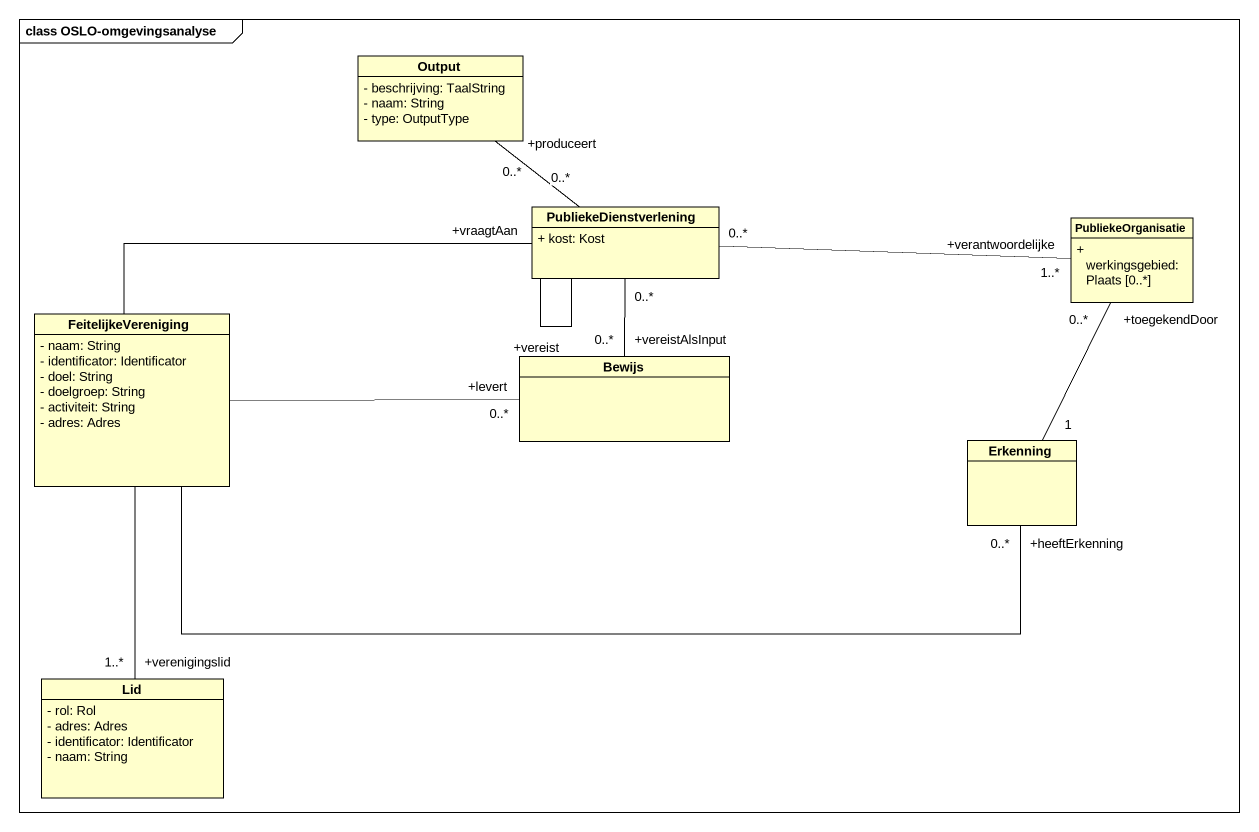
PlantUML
@startuml
mainframe class OSLO-omgevingsanalyse
hide circle
hide empty members
skinparam classAttributeIconSize 0
class Output {
  - beschrijving: TaalString
  - naam: String
  - type: OutputType
}
class PubliekeDienstverlening {
  + kost: Kost
}
class PubliekeOrganisatie {
  + werkingsgebied: Plaats [0..*]
}
class FeitelijkeVereniging {
  - naam: String
  - identificator: Identificator
  - doel: String
  - doelgroep: String
  - activiteit: String
  - adres: Adres
}
class Bewijs
class Erkenning
class Lid {
  - rol: Rol
  - adres: Adres
  - identificator: Identificator
  - naam: String
}
PubliekeDienstverlening "0..*" -up- "+produceert\n0..*" Output
PubliekeDienstverlening -- "+vereist" PubliekeDienstverlening
PubliekeDienstverlening "0..*" -right- "+verantwoordelijke\n1..*" PubliekeOrganisatie
FeitelijkeVereniging -right- "+vraagtAan" PubliekeDienstverlening
FeitelijkeVereniging -right- "+levert\n0..*" Bewijs
FeitelijkeVereniging -right- "+heeftErkenning\n0..*" Erkenning
FeitelijkeVereniging -- "+verenigingslid\n1..*" Lid
Bewijs "+vereistAlsInput\n0..*" -up- "0..*" PubliekeDienstverlening
Erkenning "1" -up- "+toegekendDoor\n0..*" PubliekeOrganisatie
@enduml
